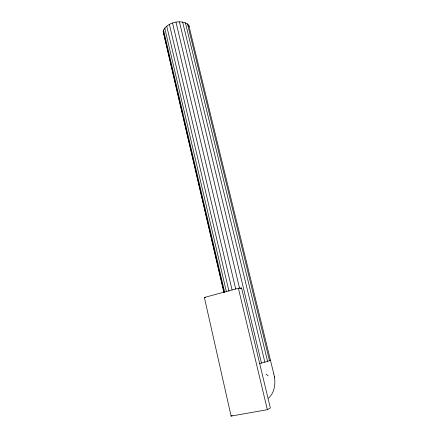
<?xml version="1.0" encoding="UTF-8"?>
<svg xmlns="http://www.w3.org/2000/svg" width="438" height="438" viewBox="0 0 438 438"><rect width="100%" height="100%" fill="white"/><g stroke="black" fill="none" stroke-linecap="round" stroke-linejoin="round"><path stroke-width="0.66" d="M223.933 292.628L163.144 31.624C165.969 22.278 181.677 18.571 188.729 25.119L189.145 26.811M268.532 398.12C275.228 392.169 275.869 382.16 273.805 373.964M267.355 409.689L270.35 408.013L241.579 288.023L238.381 288.237L204.376 297.484L231.1 416.1L267.355 409.689L238.381 288.237M231.1 416.1L232.217 415.531M259.575 363.573L267.607 361.405L270.438 360.156M240.265 288.379L241.579 288.023M204.376 297.484L205.537 297.38M268.127 375.809L266.08 374.14M163.144 31.624L163.516 32.724M188.729 25.119L273.81 374.003M187.448 23.696L269.518 360.775M185.373 22.634L267.607 361.405M182.641 22.02L264.864 362.199M179.443 21.9L261.47 363.102M176.005 22.289L239.564 288.248M172.572 23.165L235.748 289.157M169.396 24.457L232.08 289.94M166.708 26.072L228.975 291.193M164.688 27.89L226.38 291.675M163.478 29.784L224.782 292.661M163.702 33.272L182.788 115.199M183.1 116.53L224.059 292.365M274.358 376.833L274.489 377.512"/></g></svg>
